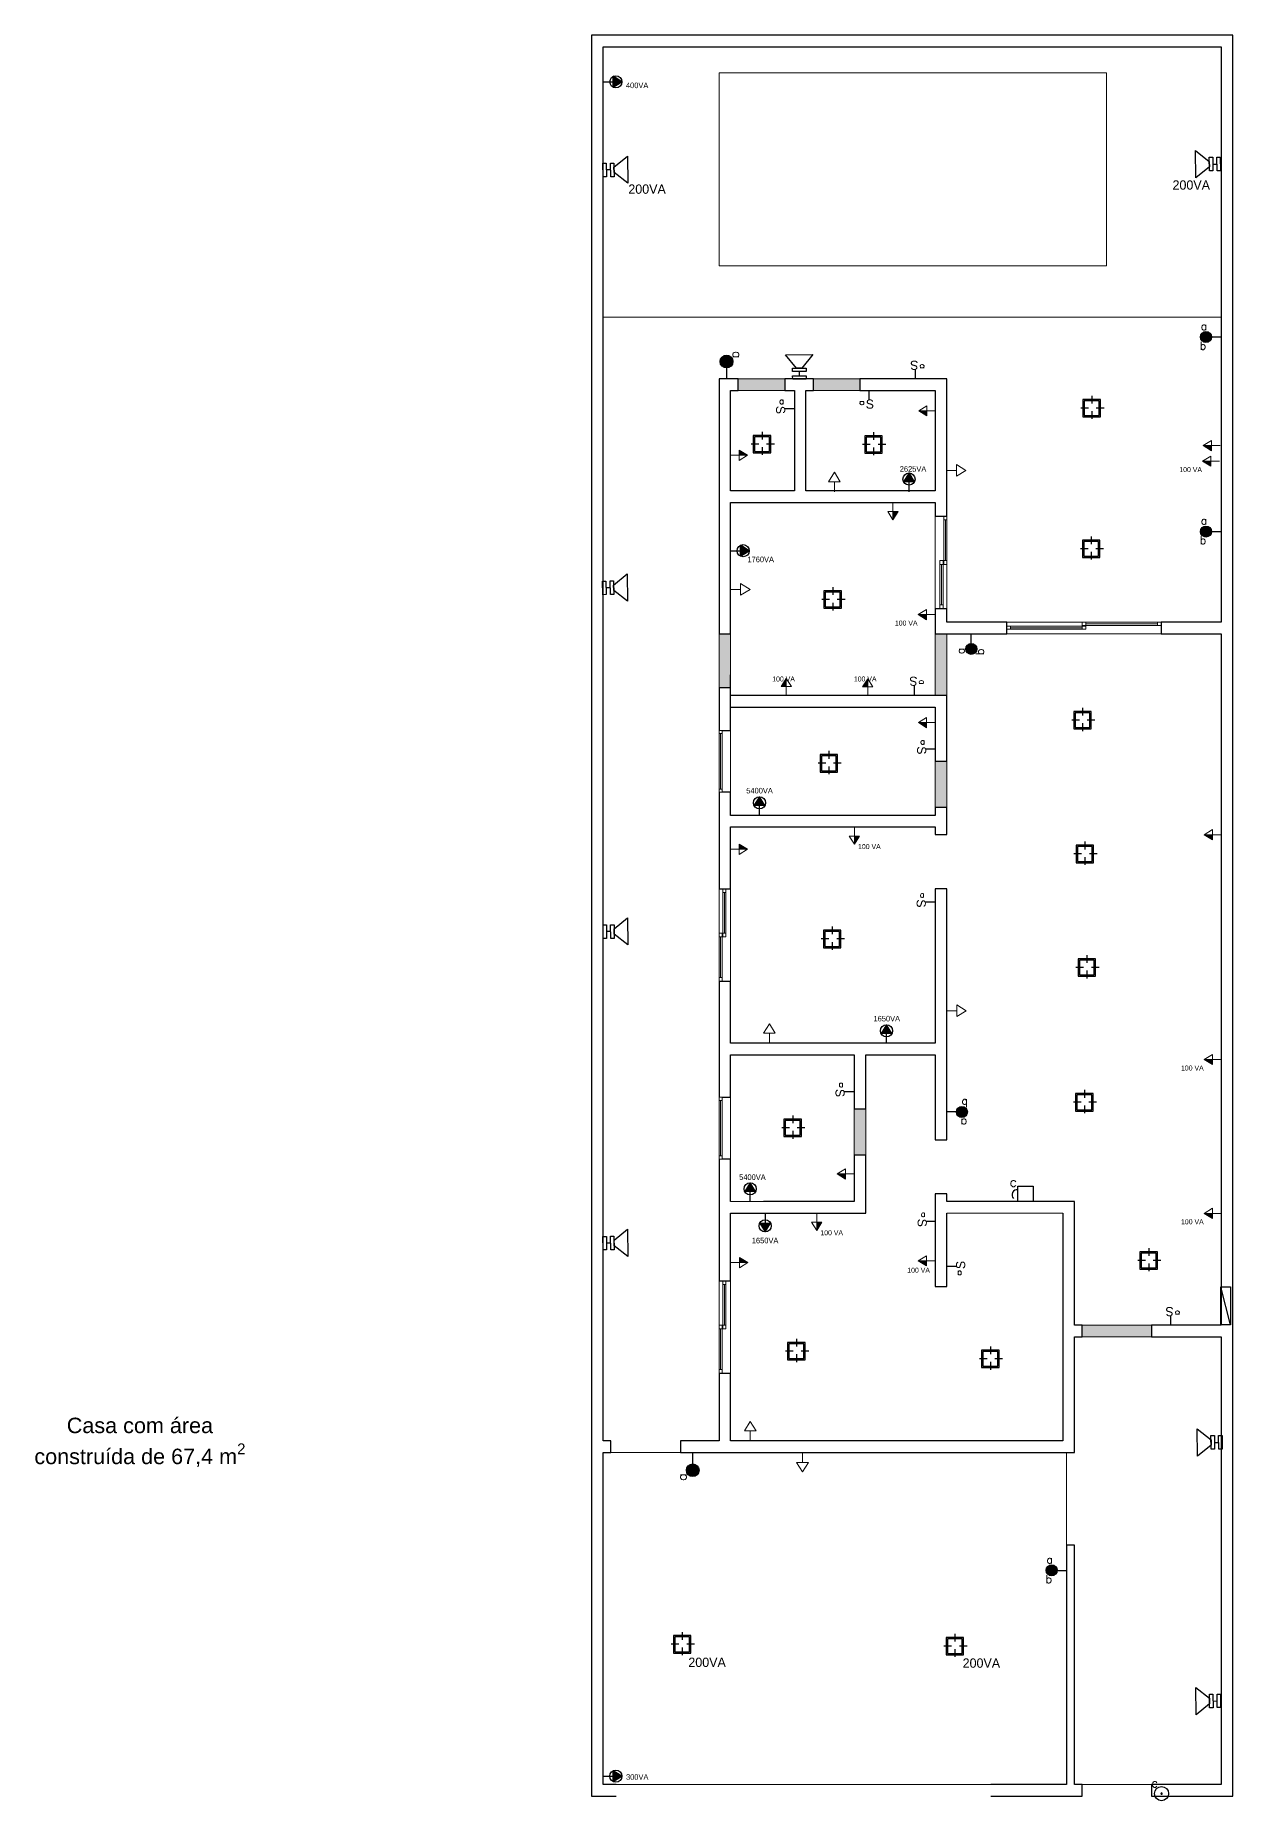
# Model space of a CAD drawing. Header units: metres. Extents: x 36.7 to 91.2, y -14.4 to 11.9.
# Drawn here: x 49.57 to 65.07, y -11.9 to 10.96 of the extents above; entities that cross this region are included whole.
import ezdxf

# ---------------------------------------------------------------- set-up
doc = ezdxf.new("R2010")
doc.units = ezdxf.units.M
doc.linetypes.add('DASHDOT', pattern=[1, 0.5, -0.25, 0, -0.25])
for name, color, linetype in [('05', 5, 'Continuous'), ('08', 8, 'Continuous'), ('EE-INTERRUPTOR', 2, 'Continuous'), ('ELETRICA', 2, 'Continuous'), ('ILUMINAÇÃO', 3, 'Continuous'), ('PENA03', 1, 'Continuous'), ('SIMBOLO', 2, 'Continuous')]:
    doc.layers.add(name, color=color, linetype=linetype)
for name, color, linetype, lineweight in [('A-AREA-IDEN', 2, 'Continuous', 9), ('A-DETL', 90, 'Continuous', 9), ('A-DETL-GENF', 92, 'Continuous', 9), ('A-DETL-THIN', 151, 'Continuous', 9), ('A-FLOR', 192, 'Continuous', 9), ('A-FLOR-PATT', 8, 'Continuous', 9), ('A-GLAZ', 151, 'Continuous', 9), ('A-WALL', 113, 'Continuous', 9), ('AL2', 2, 'Continuous', 20), ('AL3', 3, 'Continuous', 30), ('AR80', 2, 'Continuous', 20)]:
    doc.layers.add(name, color=color, linetype=linetype, lineweight=lineweight)
doc.styles.add('Arial', font='arial.ttf', dxfattribs={"height": 0.2})
doc.styles.add('ROMAND', font='Romand', dxfattribs={"height": 0.3})
doc.styles.add('ROMANS', font='romans', dxfattribs={"height": 0.1})

# ---------------------------------------------------------------- blocks, each defined once
blk = doc.blocks.new('Janela de correr - 2 Painéis - _120x100_MultiNucleo-524294-00-Térreo')
at = {"layer": 'A-GLAZ', "lineweight": 18}
for p, q in [((-0.6, 0.075), (-0.55, 0.075)), ((-0.55, 0.035), (-0.6, 0.035)), ((-0.55, 0.075), (-0.55, 0.035)), ((-0.025, 0.055), (-0.55, 0.055)), ((-0.55, 0.055), (-0.025, 0.055)), ((-0.025, 0.075), (0.025, 0.075)), ((-0.025, 0.035), (-0.025, 0.075)), ((0.025, 0.035), (-0.025, 0.035)), ((-0.025, 0.025), (0.025, 0.025)), ((-0.025, -0.015), (-0.025, 0.025)), ((0.025, 0.075), (0.025, 0.035)), ((0.025, 0.025), (0.025, -0.015)), ((0.025, 0.005), (0.55, 0.005)), ((0.55, 0.005), (0.025, 0.005)), ((0.55, 0.025), (0.6, 0.025)), ((0.55, -0.015), (0.55, 0.025)), ((0.025, -0.015), (-0.025, -0.015)), ((0.6, -0.015), (0.55, -0.015))]:
    blk.add_line(p, q, dxfattribs=at)
at = {"layer": 'A-GLAZ'}
for p, q in [((-0.55, 0.075), (-0.025, 0.075)), ((-0.025, 0.035), (-0.55, 0.035)), ((0.025, 0.025), (0.55, 0.025)), ((0.55, -0.015), (0.025, -0.015))]:
    blk.add_line(p, q, dxfattribs=at)
blk = doc.blocks.new('Janela de correr - 2 Painéis - _200x100_MultiNucleo-384144-00-Térreo')
at = {"layer": 'A-GLAZ', "lineweight": 18}
for p, q in [((0.025, 0.015), (-0.025, 0.015)), ((-0.025, 0.015), (-0.025, -0.025)), ((0.025, -0.025), (0.025, 0.015)), ((0.95, 0.015), (0.95, -0.025)), ((1, 0.015), (0.95, 0.015)), ((-0.95, -0.035), (-1, -0.035)), ((-1, -0.075), (-0.95, -0.075)), ((-0.95, -0.075), (-0.95, -0.035)), ((-0.025, -0.055), (-0.95, -0.055)), ((-0.95, -0.055), (-0.025, -0.055)), ((-0.025, -0.025), (0.025, -0.025)), ((-0.025, -0.035), (-0.025, -0.075)), ((0.025, -0.035), (-0.025, -0.035)), ((-0.025, -0.075), (0.025, -0.075)), ((0.025, -0.005), (0.95, -0.005)), ((0.95, -0.005), (0.025, -0.005)), ((0.025, -0.075), (0.025, -0.035)), ((0.95, -0.025), (1, -0.025))]:
    blk.add_line(p, q, dxfattribs=at)
at = {"layer": 'A-GLAZ'}
for p, q in [((0.95, 0.015), (0.025, 0.015)), ((-0.025, -0.035), (-0.95, -0.035)), ((-0.95, -0.075), (-0.025, -0.075)), ((0.025, -0.025), (0.95, -0.025))]:
    blk.add_line(p, q, dxfattribs=at)
blk = doc.blocks.new('Janela Maxim-ar - Painel 1 - _80x60_MultiNucleo-575731-00-Térreo')
at = {"layer": 'A-GLAZ', "lineweight": 18}
for p, q in [((-0.4, 0.075), (-0.36, 0.075)), ((-0.4, 0.035), (-0.4, 0.075)), ((-0.36, 0.035), (-0.4, 0.035)), ((-0.36, 0.075), (-0.36, 0.035)), ((-0.36, 0.055), (0.36, 0.055)), ((0.36, 0.075), (0.4, 0.075)), ((0.36, 0.035), (0.36, 0.075)), ((0.4, 0.035), (0.36, 0.035)), ((0.4, 0.075), (0.4, 0.035))]:
    blk.add_line(p, q, dxfattribs=at)
at = {"layer": 'A-GLAZ'}
for p, q in [((-0.36, 0.075), (0.36, 0.075)), ((0.36, 0.035), (-0.36, 0.035))]:
    blk.add_line(p, q, dxfattribs=at)
blk = doc.blocks.new('Janela Maxim-ar - Painel 1 - _80x60_MultiNucleo-575926-00-Térreo')
at = {"layer": 'A-GLAZ', "lineweight": 18}
for p, q in [((-0.4, -0.035), (-0.4, -0.075)), ((-0.36, -0.035), (-0.4, -0.035)), ((-0.4, -0.075), (-0.36, -0.075)), ((-0.36, -0.075), (-0.36, -0.035)), ((-0.36, -0.055), (0.36, -0.055)), ((0.4, -0.035), (0.36, -0.035)), ((0.36, -0.035), (0.36, -0.075)), ((0.36, -0.075), (0.4, -0.075)), ((0.4, -0.075), (0.4, -0.035))]:
    blk.add_line(p, q, dxfattribs=at)
at = {"layer": 'A-GLAZ'}
for p, q in [((0.36, -0.035), (-0.36, -0.035)), ((-0.36, -0.075), (0.36, -0.075))]:
    blk.add_line(p, q, dxfattribs=at)
blk = doc.blocks.new('A$C2d1ab4d6')
for points in [[(27, 158), (27, 27), (158, 27), (158, 158)], [(37, 148), (37, 37), (148, 37), (148, 148)]]:
    blk.add_lwpolyline(points, close=True)
at = {"layer": '08', "linetype": 'DASHDOT'}
for p, q in [((93, 185), (93, 0)), ((185, 93), (0, 93))]:
    blk.add_line(p, q, dxfattribs=at)
blk = doc.blocks.new('poste bicicross 1')
at = {"layer": 'ILUMINAÇÃO'}
blk.add_line((-0.06, 1.76), (-0.06, 1.45), dxfattribs=at)
for points in [[(-0.26, 2.01), (-1.06, 3.01), (0.94, 3.01), (0.14, 2.01)], [(-0.56, 2.01), (0.44, 2.01), (0.44, 1.76), (-0.56, 1.76)], [(-0.55, 1.45), (0.44, 1.45), (0.44, 1.2), (-0.55, 1.2)]]:
    blk.add_lwpolyline(points, close=True, dxfattribs=at)
blk = doc.blocks.new('A$C11733BE7')
at = {"layer": 'EE-INTERRUPTOR', "ltscale": 63}
blk.add_line((22.4, 3.9), (11.2, 3.9), dxfattribs=at)
blk.add_text('S', height=11.2, rotation=270, dxfattribs=at).set_placement((0, 7.5))
at = {"layer": 'PENA03', "insert": (3.8, 17.2), "char_height": 7.5, "attachment_point": 1, "style": 'ROMANS'}
blk.add_mtext_dynamic_manual_height_columns('{\\C0;a}', width=0.36, gutter_width=37.5, heights=[0], dxfattribs=at)
blk = doc.blocks.new('A$C5A796328')
at = {"ltscale": 50}
h = blk.add_hatch(color=2, dxfattribs=at)
h.dxf.hatch_style = 1
h.paths.add_polyline_path([(15.6, 18.2), (15.6, 9.1), (30.2, 9.1)])
at = {"color": 2, "ltscale": 63}
for p, q in [((0, 9.1), (15.6, 9.1)), ((15.6, 0), (15.6, 18.2)), ((15.6, 18.2), (30.2, 9.1)), ((30.2, 9.1), (15.6, 0)), ((30.2, 9.1), (15.6, 9.1))]:
    blk.add_line(p, q, dxfattribs=at)
blk = doc.blocks.new('A$C51054501')
at = {"layer": 'AL3', "ltscale": 2}
h = blk.add_hatch(color=2, dxfattribs=at)
h.dxf.hatch_style = 1
h.paths.add_polyline_path([(21.9, 7), (11.7, 13.5), (11.7, 0.8)])
at = {"layer": 'AL3', "color": 2, "ltscale": 2}
for p, q in [((21.9, 7), (11.7, 13.5)), ((11.7, 0.8), (21.9, 7))]:
    blk.add_line(p, q, dxfattribs=at)
at = {"layer": 'SIMBOLO', "color": 2, "ltscale": 63}
for p, q in [((0, 7), (10, 7)), ((8.4, 7), (11.7, 7)), ((11.7, 0.8), (11.7, 13.5))]:
    blk.add_line(p, q, dxfattribs=at)
at = {"layer": 'SIMBOLO', "color": 1}
blk.add_circle((14.8, 7.1), 7.11, dxfattribs=at)

msp = doc.modelspace()

# ---------------------------------------------------------------- hatches: boundary and pattern name
h = msp.add_hatch(color=2)
h.dxf.hatch_style = 1
h.paths.add_polyline_path([(64.649, 7.051, 1), (64.792, 7.051, 1)])
at = {"true_color": 0x000000}
h = msp.add_hatch(color=18, dxfattribs=at)
h.dxf.hatch_style = 1
h.paths.add_polyline_path([(58.597, 6.733, 1), (58.432, 6.733, 1)])
h = msp.add_hatch(color=2)
h.dxf.hatch_style = 1
h.paths.add_polyline_path([(64.65, 4.532, 1), (64.793, 4.532, 1)])
h = msp.add_hatch(color=2)
h.dxf.hatch_style = 1
h.paths.add_polyline_path([(61.612, 3.012, 1), (61.755, 3.012, 1)])
h = msp.add_hatch(color=2)
h.dxf.hatch_style = 1
h.paths.add_polyline_path([(61.632, -2.983, 1), (61.489, -2.983, 1)])
h = msp.add_hatch(color=18, dxfattribs=at)
h.dxf.hatch_style = 1
h.paths.add_polyline_path([(57.994, -7.623, 1), (58.159, -7.623, 1)])
h = msp.add_hatch(color=2)
h.dxf.hatch_style = 1
h.paths.add_polyline_path([(62.652, -8.919, 1), (62.795, -8.919, 1)])
at = {"layer": 'A-FLOR-PATT'}
h = msp.add_hatch(dxfattribs=at)
h.set_pattern_fill('FP_6', color=256, style=0, pattern_type=2)
h.set_pattern_definition([(0, (18.30255, 0.06135), (0.406, 0.102), [0.034, -0.271, 0.034, -0.271, -1.626]), (0, (18.30255, 0.06135), (0.406, 0.102), [-0.61, 0.034, -0.576, 0.034, -0.271, -0.711]), (0, (18.30255, 0.06135), (0.406, 0.102), [-1.524, 0.034, -0.17, 0.034, -0.474]), (120, (18.45455, 0.11235), (-0.2913346, 0.30060631), [0.034, -0.271, 0.034, -0.271, -1.626]), (120, (18.45455, 0.11235), (-0.2913346, 0.30060631), [-0.61, 0.034, -0.576, 0.034, -0.271, -0.711]), (120, (18.45455, 0.11235), (-0.2913346, 0.30060631), [-1.524, 0.034, -0.17, 0.034, -0.474]), (240, (18.50555, 0.31535), (-0.1146654, -0.40260631), [0.034, -0.271, 0.034, -0.271, -1.626]), (240, (18.50555, 0.31535), (-0.1146654, -0.40260631), [-0.61, 0.034, -0.576, 0.034, -0.271, -0.711]), (240, (18.50555, 0.31535), (-0.1146654, -0.40260631), [-1.524, 0.034, -0.17, 0.034, -0.474])])
h.paths.add_polyline_path([(64.017, -5.893), (64.017, -5.743), (63.117, -5.743), (63.117, -5.893)], flags=0)
h.paths.add_polyline_path([(60.167, -3.543), (60.317, -3.543), (60.317, -2.943), (60.167, -2.943), (60.167, -2.984)], flags=0)
h.paths.add_polyline_path([(61.217, 0.957), (61.367, 0.957), (61.367, 1.557), (61.217, 1.557), (61.217, 1.535)], flags=0)
h.paths.add_polyline_path([(61.217, 2.407), (61.367, 2.407), (61.367, 3.207), (61.217, 3.207), (61.217, 2.438)], flags=0)
h.paths.add_polyline_path([(58.567, 2.507), (58.567, 3.207), (58.417, 3.207), (58.417, 2.507)], flags=0)
h.paths.add_polyline_path([(59.642, 6.357), (60.242, 6.357), (60.242, 6.507), (59.642, 6.507)], flags=0)
h.paths.add_polyline_path([(58.667, 6.357), (59.267, 6.357), (59.267, 6.507), (58.667, 6.507)], flags=0)

# ---------------------------------------------------------------- linework, layer by layer
at = {"color": 2}
for p, q in [((64.721, 7.051), (64.916, 7.051)), ((58.514, 6.733), (58.514, 6.507)), ((64.721, 4.532), (64.917, 4.532)), ((61.683, 3.012), (61.683, 3.208)), ((61.561, -2.983), (61.365, -2.983)), ((58.077, -7.623), (58.077, -7.397)), ((62.724, -8.919), (62.92, -8.919))]:
    msp.add_line(p, q, dxfattribs=at)
at = {"color": 1}
msp.add_lwpolyline([(65.04, -5.741), (64.915, -5.741), (64.915, -5.248), (65.04, -5.248)], close=True, dxfattribs=at)
msp.add_lwpolyline([(65.04, -5.741), (64.915, -5.248)], dxfattribs=at)
at = {"color": 2}
for centre, radius in [((64.721, 7.051), 0.0714), ((58.514, 6.733), 0.0825), ((64.721, 4.532), 0.0714), ((61.683, 3.012), 0.0714), ((61.561, -2.983), 0.0714), ((58.077, -7.623), 0.0825), ((62.724, -8.919), 0.0714)]:
    msp.add_circle(centre, radius, dxfattribs=at)
at = {"layer": 'A-DETL'}
for p, q in [((58.567, 3.706), (58.567, 4.306)), ((64.917, 2.407), (64.917, 0.607))]:
    msp.add_line(p, q, dxfattribs=at)
at = {"layer": 'A-DETL-GENF'}
for p, q in [((58.994, -4.143), (58.567, -4.143)), ((61.367, -4.293), (62.867, -4.293))]:
    msp.add_line(p, q, dxfattribs=at)
at = {"layer": 'A-DETL-THIN'}
for p, q in [((63.434, 10.472), (58.417, 10.472)), ((58.417, 10.472), (58.417, 7.972)), ((63.434, 7.972), (63.434, 10.472)), ((58.417, 7.972), (63.434, 7.972))]:
    msp.add_line(p, q, dxfattribs=at)
at = {"layer": 'A-FLOR'}
for p, q in [((56.917, 7.307), (64.917, 7.307)), ((59.267, 6.507), (58.667, 6.507)), ((60.242, 6.507), (59.642, 6.507)), ((59.392, 6.356), (58.567, 6.356)), ((58.667, 6.357), (59.267, 6.357)), ((61.217, 6.356), (59.542, 6.356)), ((59.642, 6.357), (60.242, 6.357)), ((61.217, 5.057), (61.217, 6.356)), ((61.217, 4.906), (58.567, 4.906)), ((61.217, 2.407), (61.217, 4.906)), ((58.417, 3.207), (58.417, 2.507)), ((58.567, 2.507), (58.567, 3.207)), ((61.217, 3.207), (61.217, 2.407)), ((61.367, 3.207), (61.367, 2.407)), ((60.417, 2.256), (58.567, 2.256)), ((61.217, 2.256), (60.977, 2.256)), ((61.217, 0.857), (61.217, 2.256)), ((61.367, 1.557), (61.367, 0.957)), ((60.167, -2.244), (58.567, -2.244)), ((60.167, -4.143), (60.167, -2.244)), ((60.167, -2.943), (60.167, -3.543)), ((60.317, -2.943), (60.317, -3.543)), ((63.117, -5.743), (64.017, -5.743)), ((63.117, -5.893), (64.017, -5.893)), ((57.917, -7.393), (57.017, -7.393)), ((62.917, -8.593), (62.917, -7.393)), ((57.086, -11.693), (61.936, -11.693)), ((63.117, -11.693), (64.017, -11.693))]:
    msp.add_line(p, q, dxfattribs=at)
at = {"layer": 'A-WALL', "lineweight": 25}
for p, q in [((56.767, 10.957), (56.767, -11.843)), ((65.067, 10.957), (56.767, 10.957)), ((56.917, -7.243), (56.917, 10.807)), ((56.917, 10.807), (64.917, 10.807)), ((64.917, 10.807), (64.917, 3.357)), ((65.067, -11.843), (65.067, 10.957)), ((58.667, 6.507), (58.417, 6.507)), ((58.417, 6.507), (58.417, 3.207)), ((58.667, 6.357), (58.667, 6.507)), ((59.642, 6.507), (59.267, 6.507)), ((59.267, 6.507), (59.267, 6.357)), ((59.642, 6.357), (59.642, 6.507)), ((61.367, 6.507), (60.242, 6.507)), ((60.242, 6.507), (60.242, 6.357)), ((61.367, 4.732), (61.367, 6.507)), ((58.567, 5.057), (58.567, 6.357)), ((58.567, 6.357), (58.667, 6.357)), ((59.267, 6.357), (59.392, 6.357)), ((59.392, 6.357), (59.392, 5.057)), ((59.542, 6.357), (59.642, 6.357)), ((59.542, 5.057), (59.542, 6.357)), ((60.242, 6.357), (61.217, 6.357)), ((61.217, 6.357), (61.217, 5.057)), ((59.392, 5.057), (58.567, 5.057)), ((61.217, 5.057), (59.542, 5.057)), ((58.567, 3.207), (58.567, 4.907)), ((58.567, 4.907), (61.217, 4.907)), ((61.217, 4.907), (61.217, 4.732)), ((61.217, 4.732), (61.367, 4.732)), ((61.217, 3.532), (61.217, 3.207)), ((61.367, 3.532), (61.217, 3.532)), ((61.367, 3.357), (61.367, 3.532)), ((58.417, 3.207), (58.567, 3.207)), ((61.217, 3.207), (62.142, 3.207)), ((62.142, 3.357), (61.367, 3.357)), ((62.142, 3.207), (62.142, 3.357)), ((64.917, 3.357), (64.142, 3.357)), ((64.142, 3.357), (64.142, 3.207)), ((64.142, 3.207), (64.917, 3.207)), ((64.917, 3.207), (64.917, -5.743)), ((58.567, 2.507), (58.417, 2.507)), ((58.417, 2.507), (58.417, 1.957)), ((58.567, 2.407), (58.567, 2.507)), ((61.367, 2.407), (58.567, 2.407)), ((61.367, 1.557), (61.367, 2.407)), ((58.567, 1.957), (58.567, 2.257)), ((58.567, 2.257), (61.217, 2.257)), ((61.217, 2.257), (61.217, 1.557)), ((58.457, 1.957), (58.567, 1.957)), ((61.217, 1.557), (61.367, 1.557)), ((58.417, 1.157), (58.417, -0.093)), ((58.567, 1.157), (58.457, 1.157)), ((58.567, 0.857), (58.567, 1.157)), ((61.217, 0.957), (61.217, 0.857)), ((61.367, 0.957), (61.217, 0.957)), ((61.367, 0.607), (61.367, 0.957)), ((61.217, 0.857), (58.567, 0.857)), ((58.567, -0.093), (58.567, 0.707)), ((58.567, 0.707), (61.217, 0.707)), ((61.217, 0.707), (61.217, 0.607)), ((61.217, 0.607), (61.367, 0.607)), ((58.417, -0.093), (58.567, -0.093)), ((61.217, -0.093), (61.217, -2.093)), ((61.367, -0.093), (61.217, -0.093)), ((61.367, -3.343), (61.367, -0.093)), ((58.567, -1.293), (58.417, -1.293)), ((58.417, -1.293), (58.417, -2.793)), ((58.567, -2.093), (58.567, -1.293)), ((61.217, -2.093), (58.567, -2.093)), ((58.567, -2.793), (58.567, -2.243)), ((58.567, -2.243), (60.167, -2.243)), ((60.167, -2.243), (60.167, -2.943)), ((60.317, -2.243), (61.217, -2.243)), ((60.317, -2.943), (60.317, -2.243)), ((61.217, -2.243), (61.217, -3.343)), ((58.457, -2.793), (58.567, -2.793)), ((60.167, -2.943), (60.317, -2.943)), ((61.217, -3.343), (61.367, -3.343)), ((58.417, -3.593), (58.417, -5.168)), ((58.567, -3.593), (58.457, -3.593)), ((58.567, -4.143), (58.567, -3.593)), ((60.167, -3.543), (60.167, -4.143)), ((60.317, -3.543), (60.167, -3.543)), ((60.317, -4.293), (60.317, -3.543)), ((61.217, -4.043), (61.217, -5.243)), ((61.367, -4.043), (61.217, -4.043)), ((61.367, -4.143), (61.367, -4.043)), ((58.567, -5.168), (58.567, -4.293)), ((58.567, -4.293), (60.317, -4.293)), ((60.167, -4.143), (58.994, -4.143)), ((63.017, -4.143), (61.367, -4.143)), ((61.367, -5.243), (61.367, -4.293)), ((62.867, -4.293), (62.867, -7.243)), ((63.017, -5.743), (63.017, -4.143)), ((58.417, -5.168), (58.567, -5.168)), ((61.217, -5.243), (61.367, -5.243)), ((63.117, -5.743), (63.017, -5.743)), ((63.017, -7.393), (63.017, -5.893)), ((63.017, -5.893), (63.117, -5.893)), ((63.117, -5.893), (63.117, -5.743)), ((64.917, -5.743), (64.017, -5.743)), ((64.017, -5.743), (64.017, -5.893)), ((64.017, -5.893), (64.917, -5.893)), ((64.917, -5.893), (64.917, -11.693)), ((58.567, -6.368), (58.417, -6.368)), ((58.417, -6.368), (58.417, -7.243)), ((58.567, -7.243), (58.567, -6.368)), ((57.017, -7.243), (56.917, -7.243)), ((57.017, -7.393), (57.017, -7.243)), ((58.417, -7.243), (57.917, -7.243)), ((57.917, -7.243), (57.917, -7.393)), ((62.867, -7.243), (58.567, -7.243)), ((56.917, -11.693), (56.917, -7.393)), ((56.917, -7.393), (57.017, -7.393)), ((57.917, -7.393), (63.017, -7.393)), ((63.017, -8.593), (62.917, -8.593)), ((62.917, -8.593), (62.917, -11.693)), ((63.017, -11.693), (63.017, -8.593)), ((56.767, -11.843), (57.086, -11.843)), ((57.086, -11.693), (56.917, -11.693)), ((62.917, -11.693), (61.936, -11.693)), ((61.936, -11.843), (63.117, -11.843)), ((63.117, -11.693), (63.017, -11.693)), ((63.117, -11.843), (63.117, -11.693)), ((64.917, -11.693), (64.017, -11.693)), ((64.017, -11.693), (64.017, -11.843)), ((64.017, -11.843), (65.067, -11.843))]:
    msp.add_line(p, q, dxfattribs=at)
at = {"layer": 'A-WALL'}
for p, q in [((61.217, 3.532), (61.217, 4.732)), ((61.367, 4.107), (61.367, 3.532)), ((62.142, 3.357), (63.117, 3.357)), ((64.142, 3.207), (62.142, 3.207)), ((58.567, 1.957), (58.567, 1.157)), ((58.417, -0.668), (58.417, -0.093)), ((58.567, -0.093), (58.567, -1.293)), ((58.567, -2.793), (58.567, -3.593)), ((58.417, -5.743), (58.417, -5.168)), ((58.567, -5.168), (58.567, -6.368))]:
    msp.add_line(p, q, dxfattribs=at)
at = {"layer": 'AL2', "color": 1, "ltscale": 63}
for p, q in [((59.834, 5.177), (59.91, 5.299)), ((59.91, 5.299), (59.986, 5.177)), ((61.36, 5.324), (61.49, 5.324)), ((61.49, 5.248), (61.49, 5.4)), ((61.49, 5.4), (61.611, 5.324)), ((61.611, 5.324), (61.49, 5.248)), ((59.986, 5.177), (59.834, 5.177)), ((59.91, 5.047), (59.91, 5.177)), ((58.567, 3.782), (58.697, 3.782)), ((58.697, 3.706), (58.697, 3.858)), ((58.697, 3.858), (58.819, 3.782)), ((58.819, 3.782), (58.697, 3.706)), ((61.494, -1.749), (61.494, -1.598)), ((61.494, -1.598), (61.616, -1.673)), ((61.364, -1.673), (61.494, -1.673)), ((61.616, -1.673), (61.494, -1.749)), ((58.994, -1.965), (59.07, -1.844)), ((59.146, -1.965), (58.994, -1.965)), ((59.07, -1.844), (59.146, -1.965)), ((59.07, -2.095), (59.07, -1.965)), ((58.745, -7.114), (58.821, -6.992)), ((58.821, -6.992), (58.897, -7.114)), ((58.897, -7.114), (58.745, -7.114)), ((58.821, -7.244), (58.821, -7.114)), ((59.422, -7.523), (59.574, -7.523)), ((59.498, -7.645), (59.422, -7.523)), ((59.498, -7.393), (59.498, -7.523)), ((59.574, -7.523), (59.498, -7.645))]:
    msp.add_line(p, q, dxfattribs=at)
at = {"layer": 'ELETRICA'}
for p, q in [((58.567, 2.257), (58.567, 2.677)), ((62.286, -4.143), (62.286, -3.946)), ((62.286, -3.946), (62.484, -3.946)), ((62.484, -3.946), (62.484, -4.143)), ((62.484, -4.143), (62.286, -4.143))]:
    msp.add_line(p, q, dxfattribs=at)
msp.add_circle((64.146, -11.81), 0.0913, dxfattribs=at)
for centre, radius, start, end in [((62.278, -4.057), 0.0675, 82.6187, 224.2802), ((64.146, -11.81), 0.00856, 0, 180), ((64.146, -11.81), 0.00856, 180, 0)]:
    msp.add_arc(centre, radius, start, end, dxfattribs=at)

# ---------------------------------------------------------------- block references
at = {"xscale": 0.001727213490430645, "yscale": 0.001727213490430645, "zscale": 0.001727213490430645}
for p in [(63.082, 5.97, 0), (58.814, 5.504, 0), (60.256, 5.499, 0), (63.076, 4.149, 0), (59.729, 3.491, 0), (62.964, 1.929, 0), (59.68, 1.371, 0), (62.992, 0.197, 0), (59.721, -0.903, 0), (63.018, -1.273, 0), (62.986, -3.018, 0), (59.21, -3.349, 0), (63.819, -5.066, 0), (59.259, -6.241, 0), (61.769, -6.34, 0), (57.779, -10.037, 0), (61.309, -10.059, 0)]:
    msp.add_blockref('A$C2d1ab4d6', p, dxfattribs=at)
at = {"layer": '05'}
for p, xscale, yscale, zscale, rotation in [((56.703, 9.2), 0.1763668810111434, 0.1763668810111434, 0.1763668810111434, 270.6726447756747), ((65.119, 9.302), 0.1763668810111434, 0.1763668810111434, 0.1763668810111434, 90.33632238783719), ((59.47, 6.293), 0.1763668810111433, 0.1763668810111433, 0.1763668810111433, 0.6726447756740495), ((56.699, 3.789), 0.1763668810111434, 0.1763668810111434, 0.1763668810111434, 270.6726447756747), ((56.705, -0.662), 0.1763668810111434, 0.1763668810111434, 0.1763668810111434, 270.6726447756747), ((56.704, -4.695), 0.1763668810111434, 0.1763668810111434, 0.1763668810111434, 270.6726447756747), ((65.141, -7.25), 0.1763668810111434, 0.1763668810111434, 0.1763668810111434, 90.33632238783719), ((65.122, -10.598), 0.1763668810111434, 0.1763668810111434, 0.1763668810111434, 90.33632238783719)]:
    msp.add_blockref('poste bicicross 1', p, dxfattribs=dict(at, xscale=xscale, yscale=yscale, zscale=zscale, rotation=rotation))
at = {"layer": 'A-GLAZ'}
for name, p, rotation in [('Janela de correr - 2 Painéis - _120x100_MultiNucleo-524294-00-Térreo', (61.292, 4.132), 270), ('Janela de correr - 2 Painéis - _200x100_MultiNucleo-384144-00-Térreo', (63.142, 3.282), 180), ('Janela Maxim-ar - Painel 1 - _80x60_MultiNucleo-575926-00-Térreo', (58.492, 1.557), 269.9999999999999), ('Janela de correr - 2 Painéis - _120x100_MultiNucleo-524294-00-Térreo', (58.492, -0.693), 89.99999999999993), ('Janela Maxim-ar - Painel 1 - _80x60_MultiNucleo-575731-00-Térreo', (58.492, -3.193), 89.99999999999993), ('Janela de correr - 2 Painéis - _120x100_MultiNucleo-524294-00-Térreo', (58.492, -5.768), 89.99999999999993)]:
    msp.add_blockref(name, p, dxfattribs=dict(at, rotation=rotation))
at = {"layer": 'AL2', "color": 1, "ltscale": 2, "xscale": 0.01104284911225828, "yscale": 0.01104284911225828, "zscale": 0.01104284911225828}
for p in [(56.919, 10.277), (58.566, 4.205), (56.917, -11.663)]:
    msp.add_blockref('A$C51054501', p, dxfattribs=at)
at = {"layer": 'AL2', "color": 1, "ltscale": 50, "xscale": 0.007273731667291592, "yscale": 0.007273731667291592, "zscale": 0.007273731667291592}
for p, rotation in [((61.222, 6.161), 179.9999999999999), ((64.897, 5.509), 179.9999999999999), ((64.904, 5.711), 179.9999999999999), ((60.603, 4.905), 270.0000000000038), ((61.216, 3.522), 179.9999999999999), ((59.354, 2.411), 89.99999999999991), ((60.408, 2.406), 89.99999999999991), ((61.217, 2.124), 179.9999999999999), ((60.103, 0.703), 270.0000000000038), ((64.917, 0.673), 179.9999999999999), ((64.919, -2.238), 179.9999999999999), ((60.168, -3.72), 179.9999999999999), ((59.615, -4.297), 270.0000000000038), ((64.919, -4.23), 179.9999999999999), ((61.215, -4.845), 180.0000000000038)]:
    msp.add_blockref('A$C5A796328', p, dxfattribs=dict(at, rotation=rotation))
for p in [(58.565, 5.453), (58.566, 0.352), (58.57, -5.001)]:
    msp.add_blockref('A$C5A796328', p, dxfattribs=at)
at = {"layer": 'AL2', "color": 1, "ltscale": 2, "xscale": 0.01104284911225828, "yscale": 0.01104284911225828, "zscale": 0.01104284911225828}
for p, rotation in [((60.955, 5.048), 90), ((59.019, 0.857), 90.17689909154367), ((60.664, -2.096), 90.17689909154367), ((58.899, -4.142), 90.17689909154367), ((58.936, -4.295), 270)]:
    msp.add_blockref('A$C51054501', p, dxfattribs=dict(at, rotation=rotation))
at = {"layer": 'AR80', "color": 1, "ltscale": 50, "xscale": 0.01054618677959086, "yscale": 0.01054618677959086, "zscale": 0.01054618677959086}
for p, rotation in [((60.918, 6.744), 269.9999999999997), ((60.396, 6.123), 90), ((60.907, 2.653), 269.9999999999997), ((61.604, -4.939), 180), ((64.223, -5.509), 269.9999999999997)]:
    msp.add_blockref('A$C11733BE7', p, dxfattribs=dict(at, rotation=rotation))
for p in [(59.155, 6.08), (60.981, 1.672), (60.975, -0.31), (59.925, -2.764), (60.988, -4.445)]:
    msp.add_blockref('A$C11733BE7', p, dxfattribs=at)

# ---------------------------------------------------------------- texts
at = {"layer": 'A-AREA-IDEN', "attachment_point": 1}
for s, width, gutter_width, heights, insert, char_height in [('400VA', 0.24604, 0.361, [0.0703], (57.212, 10.345), 0.0722), ('200VA', 0.28607, 0.604, [0], (57.243, 9.026), 0.1208), ('200VA', 0.28607, 0.604, [0], (64.288, 9.079), 0.1208), ('2625VA', 0.24604, 0.361, [0.0703], (60.757, 5.378), 0.0722), ('100 VA', 0.45131, 0.324, [0], (64.376, 5.366), 0.0648), ('1760VA', 0.24604, 0.361, [0.0703], (58.785, 4.207), 0.0722), ('100 VA', 0.45131, 0.324, [0], (60.694, 3.379), 0.0648), ('100 VA', 0.45131, 0.324, [0], (59.106, 2.655), 0.0648), ('100 VA', 0.45131, 0.324, [0], (60.163, 2.655), 0.0648), ('5400VA', 0.24604, 0.361, [0.0703], (58.77, 1.213), 0.0722), ('100 VA', 0.45131, 0.324, [0], (60.217, 0.485), 0.0648), ('1650VA', 0.24604, 0.361, [0.0703], (60.417, -1.739), 0.0722), ('100 VA', 0.45131, 0.324, [0], (64.398, -2.382), 0.0648), ('5400VA', 0.24604, 0.361, [0.0703], (58.678, -3.792), 0.0722), ('100 VA', 0.45131, 0.324, [0], (59.729, -4.515), 0.0648), ('100 VA', 0.45131, 0.324, [0], (64.398, -4.373), 0.0648), ('1650VA', 0.24604, 0.361, [0.0703], (58.842, -4.612), 0.0722), ('100 VA', 0.45131, 0.324, [0], (60.854, -5), 0.0648), ('200VA', 0.28607, 0.604, [0], (58.02, -10.049), 0.1208), ('200VA', 0.28607, 0.604, [0], (61.571, -10.059), 0.1208), ('300VA', 0.24604, 0.361, [0.0703], (57.213, -11.558), 0.0722)]:
    msp.add_mtext_dynamic_manual_height_columns(s, width=width, gutter_width=gutter_width, heights=heights, dxfattribs=dict(at, insert=insert, char_height=char_height))
at = {"layer": 'A-AREA-IDEN', "insert": (49.508, -6.942), "char_height": 0.2, "width": 2.82413, "attachment_point": 1, "style": 'Arial'}
msp.add_mtext('\\A1;\\pxqc;Casa com área construída de 67,4 m{\\H0.7x;\\S2^ ;}', dxfattribs=at)
at = {"layer": 'ELETRICA', "style": 'ROMAND'}
for height, p in [(0.123, (62.179, -3.952)), (0.114, (64.012, -11.729))]:
    msp.add_text('c', height=height, dxfattribs=at).set_placement(p)
at = {"layer": 'PENA03', "color": 1, "char_height": 0.1036, "attachment_point": 1, "style": 'ROMANS'}
for insert in [(64.652, 7.243), (64.653, 4.725), (62.656, -8.727)]:
    msp.add_mtext_dynamic_manual_height_columns('{\\C0;a}', width=0.00766, gutter_width=0.797, heights=[0], dxfattribs=dict(at, insert=insert))
at = {"layer": 'PENA03', "char_height": 0.1036, "attachment_point": 1, "style": 'ROMANS'}
for insert in [(64.641, 6.99), (64.641, 4.472), (62.644, -8.98)]:
    msp.add_mtext_dynamic_manual_height_columns('{\\C0;b}', width=0.00766, gutter_width=0.797, heights=[0], dxfattribs=dict(at, insert=insert))
at = {"layer": 'PENA03', "color": 1, "attachment_point": 1, "style": 'ROMANS'}
for width, gutter_width, insert, char_height, rotation in [(0.00885, 0.921, (58.714, 6.871), 0.1197, 270), (0.00766, 0.797, (61.491, 2.944), 0.1036, 90), (0.00766, 0.797, (61.629, -3.176), 0.1036, 180), (0.00885, 0.921, (57.877, -7.761), 0.1197, 90)]:
    msp.add_mtext_dynamic_manual_height_columns('{\\C0;a}', width=width, gutter_width=gutter_width, heights=[0], dxfattribs=dict(at, insert=insert, char_height=char_height, rotation=rotation))
at = {"layer": 'PENA03', "char_height": 0.1036, "attachment_point": 1, "style": 'ROMANS'}
for insert, rotation in [((61.743, 2.932), 90), ((61.64, -2.923), 180)]:
    msp.add_mtext_dynamic_manual_height_columns('{\\C0;b}', width=0.00766, gutter_width=0.797, heights=[0], dxfattribs=dict(at, insert=insert, rotation=rotation))

doc.saveas('drawing.dxf')
